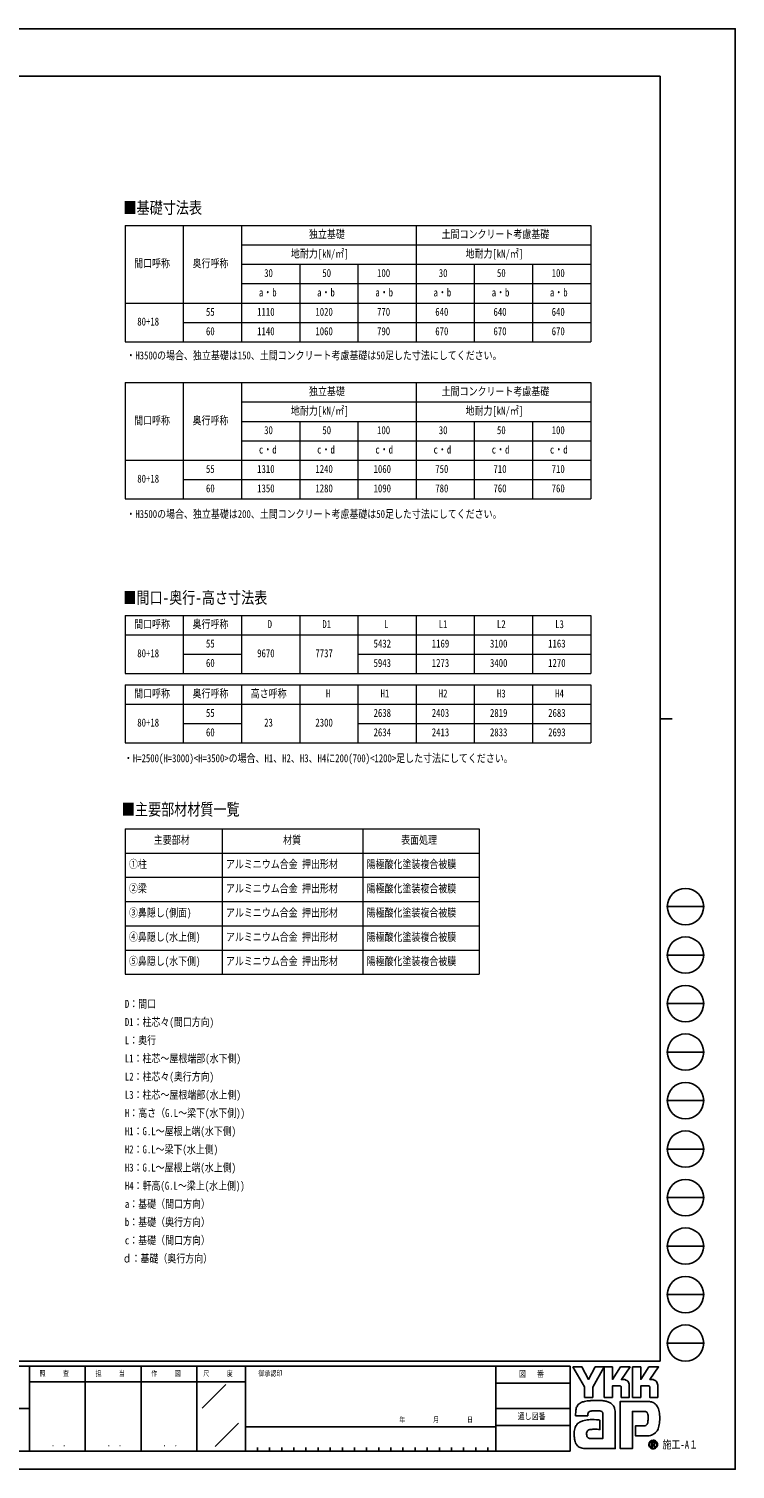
# Model space of a CAD drawing. Units: millimetres, scale not verified. Extents: x -21025 to 21025, y -14850 to 14850.
# Drawn here: x 6460 to 21025, y -14850 to 14850 of the extents above; entities that cross this region are included whole.
import ezdxf
from ezdxf.enums import TextEntityAlignment as Align

# ---------------------------------------------------------------- set-up
doc = ezdxf.new("R2010")
doc.units = ezdxf.units.MM
doc.header["$LTSCALE"] = 60
doc.layers.add('0-1_TABLE1', color=7, linetype='Continuous', lineweight=18)
doc.layers.add('0-2_USER1', color=3, linetype='Continuous')
doc.layers.add('0-8_YKK_ZWAK', color=7, linetype='Continuous')
doc.styles.add('ＭＳ ゴシック', font='')
doc.styles.get('ＭＳ ゴシック').set_extended_font_data('MS Gothic')

msp = doc.modelspace()

# ---------------------------------------------------------------- linework, layer by layer
at = {"layer": '0-1_TABLE1'}
for p, q in [((8445.1, 10795), (18045.1, 10795)), ((8445.1, 10795), (8445.1, 8395)), ((9645.1, 10795), (9645.1, 8395)), ((10845.1, 10795), (10845.1, 8395)), ((14445.1, 10795), (14445.1, 8395)), ((10845.1, 10395), (18045.1, 10395)), ((10845.1, 9995), (18045.1, 9995)), ((12045.1, 9995), (12045.1, 8395)), ((13245.1, 9995), (13245.1, 8395)), ((15645.1, 9995), (15645.1, 8395)), ((16845.1, 9995), (16845.1, 8395)), ((10845.1, 9595), (18045.1, 9595)), ((8445.1, 9195), (18045.1, 9195)), ((9645.1, 8795), (18045.1, 8795)), ((8445.1, 7555), (18045.1, 7555)), ((8445.1, 7555), (8445.1, 5155)), ((9645.1, 7555), (9645.1, 5155)), ((10845.1, 7555), (10845.1, 5155)), ((14445.1, 7555), (14445.1, 5155)), ((10845.1, 7155), (18045.1, 7155)), ((10845.1, 6755), (18045.1, 6755)), ((12045.1, 6755), (12045.1, 5155)), ((13245.1, 6755), (13245.1, 5155)), ((15645.1, 6755), (15645.1, 5155)), ((16845.1, 6755), (16845.1, 5155)), ((10845.1, 6355), (18045.1, 6355)), ((8445.1, 5955), (18045.1, 5955)), ((9645.1, 5555), (18045.1, 5555)), ((8445.1, 2755), (18045.1, 2755)), ((8445.1, 2755), (8445.1, 1555)), ((9645.1, 2755), (9645.1, 1555)), ((10845.1, 2755), (10845.1, 1555)), ((12045.1, 2755), (12045.1, 1555)), ((13245.1, 2755), (13245.1, 1555)), ((14445.1, 2755), (14445.1, 1555)), ((15645.1, 2755), (15645.1, 1555)), ((16845.1, 2755), (16845.1, 1555)), ((18045.1, 2755), (18045.1, 1555)), ((8445.1, 2355), (18045.1, 2355)), ((9645.1, 1955), (10845.1, 1955)), ((13245.1, 1955), (18045.1, 1955)), ((8445.1, 1555), (18045.1, 1555)), ((8445.1, 1325.27), (18045.1, 1325.27)), ((8445.1, 1325.27), (8445.1, 125.27)), ((9645.1, 1325.27), (9645.1, 125.27)), ((10845.1, 1325.27), (10845.1, 125.27)), ((12045.1, 1325.27), (12045.1, 125.27)), ((13245.1, 1325.27), (13245.1, 125.27)), ((14445.1, 1325.27), (14445.1, 125.27)), ((15645.1, 1325.27), (15645.1, 125.27)), ((16845.1, 1325.27), (16845.1, 125.27)), ((18045.1, 1325.27), (18045.1, 125.27)), ((8445.1, 925.27), (18045.1, 925.27)), ((9645.1, 525.27), (10845.1, 525.27)), ((13245.1, 525.27), (18045.1, 525.27)), ((8445.1, 125.27), (18045.1, 125.27)), ((8445.1, -1644.73), (15745.1, -1644.73)), ((8445.1, -1644.73), (8445.1, -4644.73)), ((10445.1, -1644.73), (10445.1, -4644.73)), ((13345.1, -1644.73), (13345.1, -4644.73)), ((15745.1, -1644.73), (15745.1, -4644.73)), ((8445.1, -2144.73), (15745.1, -2144.73)), ((8445.1, -2644.73), (15745.1, -2644.73)), ((8445.1, -3144.73), (15745.1, -3144.73)), ((8445.1, -3644.73), (15745.1, -3644.73)), ((8445.1, -4144.73), (15745.1, -4144.73)), ((8445.1, -4644.73), (15745.1, -4644.73))]:
    msp.add_line(p, q, dxfattribs=at)
for points in [[(18045.1, 10795), (18045.1, 9995), (18045.1, 8395)], [(8445.1, 8395), (9645.1, 8395), (18045.1, 8395)], [(18045.1, 7555), (18045.1, 6755), (18045.1, 5155)], [(8445.1, 5155), (9645.1, 5155), (18045.1, 5155)]]:
    msp.add_lwpolyline(points, dxfattribs=at)
at = {"layer": '0-8_YKK_ZWAK'}
for p, q in [((19475.1, 13875), (-19524.9, 13875)), ((19475.1, 13875), (19475.1, -12625)), ((19475.1, 625), (19725.1, 625)), ((19625.1, -3250), (20375.1, -3250)), ((19625.1, -4250), (20375.1, -4250)), ((19625.1, -5250), (20375.1, -5250)), ((19625.1, -6250), (20375.1, -6250)), ((19625.1, -7250), (20375.1, -7250)), ((19625.1, -8250), (20375.1, -8250)), ((19625.1, -9250), (20375.1, -9250)), ((19625.1, -10250), (20375.1, -10250)), ((19625.1, -11250), (20375.1, -11250)), ((19625.1, -12250), (20375.1, -12250)), ((19475.1, -12625), (-19524.9, -12625)), ((6475.1, -12725), (-24.9, -12725)), ((7625.1, -12725), (7625.1, -14475)), ((8775.1, -12725), (8775.1, -14475)), ((9925.1, -12725), (9925.1, -14475)), ((10925.1, -12725), (9925.1, -12725)), ((16087.6, -12725), (10925.1, -12725)), ((10925.1, -12725), (10925.1, -14475)), ((16087.6, -12725), (16087.6, -14475)), ((17625.1, -12725), (16087.6, -12725)), ((17625.1, -12725), (17625.1, -14475)), ((9925.1, -13050), (6475.1, -13050)), ((9925.1, -13050), (10925.1, -13050)), ((10035.52, -13591.46), (10525.19, -13101.79)), ((16087.6, -13075), (17625.1, -13075)), ((-24.9, -13600), (6475.1, -13600)), ((16087.6, -13600), (17625.1, -13600)), ((10303.36, -14379.94), (10784.46, -13898.84)), ((17625.1, -13950), (16087.6, -13950)), ((10925.1, -13975), (16087.6, -13975)), ((-24.9, -14475), (6475.1, -14475)), ((6475.1, -14475), (9925.1, -14475)), ((9925.1, -14475), (10925.1, -14475)), ((10925.1, -14475), (16087.6, -14475)), ((11175.1, -14400), (11175.1, -14475)), ((11425.1, -14400), (11425.1, -14475)), ((11675.1, -14400), (11675.1, -14475)), ((11925.1, -14400), (11925.1, -14475)), ((12175.1, -14400), (12175.1, -14475)), ((12425.1, -14400), (12425.1, -14475)), ((12675.1, -14400), (12675.1, -14475)), ((12925.1, -14400), (12925.1, -14475)), ((13175.1, -14400), (13175.1, -14475)), ((13425.1, -14400), (13425.1, -14475)), ((13675.1, -14400), (13675.1, -14475)), ((13925.1, -14400), (13925.1, -14475)), ((14175.1, -14400), (14175.1, -14475)), ((14425.1, -14400), (14425.1, -14475)), ((14675.1, -14400), (14675.1, -14475)), ((14925.1, -14400), (14925.1, -14475)), ((15175.1, -14400), (15175.1, -14475)), ((15425.1, -14400), (15425.1, -14475)), ((15675.1, -14400), (15675.1, -14475)), ((15925.1, -14400), (15925.1, -14475)), ((16087.6, -14475), (17625.1, -14475)), ((19333.37, -14419.9), (19333.37, -14419.9)), ((19395.82, -14278.6), (19395.82, -14278.6))]:
    msp.add_line(p, q, dxfattribs=at)
for points in [[(-21025, -14850), (21025, -14850), (21025, 14850), (-21025, 14850)], [(17680.1, -12740), (17864.16, -12740), (18002.36, -13000.5), (18140.19, -12740), (18324.38, -12740), (18088.36, -13159.95), (18088.36, -13370.67), (17920.49, -13370.67), (17920.49, -13154.29)]]:
    msp.add_lwpolyline(points, close=True, dxfattribs=at)
for points in [[(9925.1, -12725), (6475.1, -12725), (6475.1, -14475)], [(18652.73, -13133.05), (18493.85, -13133.04), (18493.85, -13370.48), (18324.57, -13370.48), (18324.57, -12740), (18493.85, -12740), (18493.85, -12997.92), (18660.35, -12740), (18859.19, -12740), (18680.8, -13001.06), (18687.12, -13001.06), (18694.1, -13001.06), (18701.26, -13001.06), (18708.16, -13001.06), (18714.33, -13001.06), (18719.3, -13001.06), (18722.62, -13001.06), (18723.84, -13001.06)], [(19237.56, -13133.05), (19078.85, -13133.04), (19078.85, -13370.67), (18909.48, -13370.67), (18909.48, -12740), (19078.85, -12740), (19078.85, -12997.92), (19245.16, -12740), (19444.01, -12740), (19265.61, -13001.06), (19272.01, -13001.06), (19279.01, -13001.06), (19286.18, -13001.06), (19293.07, -13001.06), (19299.21, -13001.06), (19304.16, -13001.06), (19307.46, -13001.06), (19308.66, -13001.06)], [(18772.53, -13011.07), (18792.75, -13022.61), (18809.86, -13037.67), (18823.63, -13055.59), (18833.78, -13075.75), (18840.05, -13097.49), (18842.21, -13120.18), (18842.21, -13371.09), (18677.05, -13371.09), (18677.05, -13157.05)], [(19357.41, -13011.07), (19377.68, -13022.61), (19394.87, -13037.67), (19408.7, -13055.59), (19418.91, -13075.75), (19425.23, -13097.49), (19427.4, -13120.18), (19427.4, -13370.67), (19261.87, -13370.67), (19261.87, -13157.05)], [(18023.98, -13661.56), (18012.36, -13668.1), (18003.29, -13676.09), (17996.44, -13685.42), (17991.46, -13695.98), (17988.03, -13707.65), (17985.8, -13720.35), (17984.45, -13733.94), (17983.65, -13748.34), (17733.72, -13748.94), (17734.45, -13714.76), (17735.84, -13676.36)], [(18538.54, -13595.83), (18545.64, -13624.51), (18549.66, -13655.21), (18550.92, -13687.93), (18550.92, -14425), (17947.76, -14425)], [(18119.73, -13827.64), (18167.04, -13830.76), (18204.22, -13834.93), (18228.55, -13838.83), (18237.27, -13841.16), (18237.27, -14032.36), (18209.61, -14029.44), (18179.28, -14027.8), (18148.23, -14027.17), (18118.43, -14027.26), (18091.84, -14027.81), (18070.42, -14028.55), (18056.13, -14029.19), (18050.93, -14029.46), (18029.31, -14033.41), (18010.67, -14039.6), (17995.01, -14048.06), (17982.33, -14058.84), (17972.63, -14071.99), (17965.92, -14087.52), (17962.18, -14105.5), (17961.43, -14125.95), (17963.81, -14148.44), (17968.59, -14167.04), (17975.46, -14182.09), (17984.14, -14193.95), (17994.3, -14202.97), (18005.67, -14209.53), (18017.94, -14213.95), (18030.8, -14216.61), (18296.31, -14216.61), (18296.31, -13725.37), (18296.39, -13715.63), (18295.88, -13706.11), (18294.63, -13696.93), (18292.5, -13688.23), (18289.31, -13680.12), (18284.93, -13672.74), (18279.19, -13666.19), (18271.94, -13660.62)], [(18271.94, -13660.62), (18256.37, -13654.51), (18231.47, -13649.33), (18199.71, -13645.51), (18163.54, -13643.47), (18125.42, -13643.63), (18087.81, -13646.42)], [(19144.34, -13657.53), (18905.97, -13657.53), (18905.97, -14425), (18656.15, -14425), (18656.15, -13453.96), (19236.76, -13453.96)], [(19393.57, -13522.56), (19409.86, -13543.12), (19422.07, -13563.05), (19430.58, -13581.08)], [(19372.81, -14104.86), (19349.75, -14122.79), (19325.72, -14136.88), (19300.91, -14147.4), (19275.5, -14154.59), (19249.67, -14158.72), (19223.6, -14160.04), (18966.8, -14160.04), (18966.8, -13958.31), (19111.61, -13958.31), (19138.31, -13957.94), (19161.78, -13955.67), (19181.93, -13949.76)], [(19229.13, -13804.99), (19228.82, -13773.16), (19227.3, -13744.49), (19223.71, -13719.31), (19217.18, -13697.96)], [(19373.03, -14312.98), (19372.91, -14310.06), (19372.54, -14307.23), (19371.94, -14304.52), (19371.09, -14301.94), (19370.02, -14299.49), (19368.71, -14297.19), (19367.17, -14295.04), (19365.4, -14293.06), (19363.09, -14291.01), (19360.52, -14289.23), (19357.7, -14287.71), (19354.66, -14286.46), (19351.39, -14285.48), (19347.92, -14284.78), (19344.25, -14284.36), (19340.39, -14284.21), (19302.49, -14284.21), (19302.49, -14395.7), (19313.95, -14395.7), (19313.95, -14295.59), (19340.39, -14295.59), (19343.12, -14295.68), (19345.69, -14295.94), (19348.09, -14296.38), (19350.31, -14297), (19352.36, -14297.78), (19354.21, -14298.73), (19355.87, -14299.84), (19357.33, -14301.11)], [(19361.8, -14312.98), (19361.1, -14318.34), (19359.18, -14322.57), (19356.31, -14325.78), (19352.73, -14328.12), (19348.72, -14329.72), (19344.52, -14330.7), (19340.41, -14331.19), (19336.64, -14331.33), (19326.72, -14331.33), (19331.73, -14339.85), (19364.47, -14396.08), (19377.57, -14396.08), (19346, -14341.95), (19348.96, -14341.37), (19351.78, -14340.62), (19354.45, -14339.72), (19356.98, -14338.66), (19359.34, -14337.45), (19361.54, -14336.08), (19363.56, -14334.55), (19365.4, -14332.88)]]:
    msp.add_lwpolyline(points, dxfattribs=at)
for centre in [(20000.1, -3250), (20000.1, -4250), (20000.1, -5250), (20000.1, -6250), (20000.1, -7250), (20000.1, -8250), (20000.1, -9250), (20000.1, -10250), (20000.1, -11250), (20000.1, -12250)]:
    msp.add_circle(centre, 375, dxfattribs=at)
for centre, radius, start, end in [((18724.08, -13125.95), 124.89, 78.26798, 90.11215), ((18725.87, -13116.86), 115.62, 66.19963, 78.22058), ((19308.89, -13126.17), 125.11, 78.27851, 90.10826), ((19310.62, -13117.39), 116.17, 66.2483, 78.23226), ((18653.62, -13156.47), 23.44, 358.57817, 92.1683), ((19238.55, -13156.36), 23.33, 358.29941, 92.43455), ((18189.02, -13702.29), 453.93, 171.55622, 176.72493), ((18035.21, -13679.33), 298.4, 163.48385, 171.57982), ((17958.03, -13656.44), 217.9, 152.2125, 163.4865), ((17924.68, -13639.2), 180.36, 138.03852, 152.12015), ((17924.66, -13640.04), 180.91, 122.60463, 137.83438), ((17948.58, -13678.73), 226.39, 108.37421, 122.42809), ((17986.46, -13813.46), 366.26, 100.93159, 107.35499), ((18110.27, -14414.09), 979.49, 97.86054, 101.37938), ((18168.39, -14817.91), 1387.47, 94.90201, 97.9576), ((18089.95, -13818.14), 169.92, 102.4979, 112.84632), ((18172.35, -14850.23), 1420.01, 91.6169, 94.94971), ((18122.83, -13959.97), 315.5, 96.37207, 102.75341), ((18166.84, -14620.3), 1190.01, 87.51794, 91.66439), ((18182.3, -14288.88), 858.24, 81.92631, 87.59083), ((18227.94, -13976.15), 542.2, 73.67137, 82.05943), ((18295.63, -13749.59), 305.75, 60.60528, 73.9085), ((18323.34, -13694.32), 244.01, 52.17347, 59.90542), ((18348.13, -13662.24), 203.47, 43.55042, 52.14561), ((18361.78, -13649.04), 184.48, 34.48659, 43.50182), ((18361.88, -13648.76), 184.25, 25.58915, 34.43128), ((18345.48, -13656.44), 202.35, 17.43089, 25.54591), ((19145.71, -13780.05), 122.53, 77.94572, 90.63794), ((19156.35, -13730.08), 71.44, 60.20991, 77.92418), ((19227.27, -13721.07), 267.28, 78.73198, 87.96551), ((19235.11, -13680.99), 226.44, 69.03034, 78.69541), ((19242.42, -13661.51), 205.63, 59.39484, 68.9885), ((19245.79, -13655.57), 198.81, 50.3012, 59.3616), ((19244.56, -13656.97), 200.66, 42.05209, 50.28551), ((19145.46, -13714.06), 314.61, 14.76267, 25.00486), ((18952.51, -13766.65), 514.59, 7.9139, 14.95041), ((17924.64, -14063.34), 212.75, 142.04688, 153.80771), ((17917.37, -14058.14), 203.82, 130.60221, 141.94427), ((17929.38, -14072.57), 222.58, 120.60724, 130.53081), ((17953.08, -14112.87), 269.33, 112.58838, 120.58162), ((17984.97, -14189.49), 352.33, 106.61303, 112.59024), ((18035.12, -14358.07), 528.21, 99.87193, 106.59825), ((18063.22, -14516.36), 688.98, 94.78469, 99.91711), ((18076.9, -14673.85), 847.06, 90.80099, 94.81812), ((18078.98, -14791.13), 964.35, 87.57779, 90.82714), ((19158.59, -13897.14), 57.56, 293.91672, 314.09376), ((19163.26, -13717.1), 56.74, 39.8078, 59.75378), ((19150.75, -13890.21), 68, 314.78099, 333.92928), ((19153.56, -13724.52), 68.94, 22.65544, 39.38165), ((19100.25, -13865.69), 124.14, 334.00676, 347.34989), ((18962.48, -13833.79), 265.55, 347.14308, 355.40008), ((18661.01, -13807.88), 568.13, 355.2339, 0.29193), ((18845.75, -13823.96), 622.09, 347.15166, 352.97565), ((18759.78, -13794.67), 709.34, 2.54376, 8.01251), ((18680.85, -13802.51), 788.37, 352.8937, 357.82206), ((18649.31, -13800.48), 819.96, 357.76419, 2.60674), ((18190.66, -14117.44), 486.45, 174.55588, 182.47272), ((18462.48, -14113.16), 758.24, 181.90948, 187.89042), ((18044.91, -14103.48), 340.03, 164.97537, 174.56739), ((18143.46, -14158.03), 436.08, 187.80471, 196.36971), ((17962.29, -14081.45), 254.52, 153.89178, 164.94341), ((19333.51, -14340.95), 88.21, 90.09157, 179.92363), ((19333.5, -14340.78), 88.04, 44.93442, 90.08536), ((19206.14, -13916.93), 251.19, 311.57033, 318.66243), ((19177.07, -13891.43), 289.86, 318.67367, 325.29112), ((19251.8, -13947.13), 196.74, 326.23251, 339.61931), ((19067.03, -13875.58), 394.87, 339.22498, 347.31457), ((17975.02, -14207.79), 260.44, 196.3102, 208.20993), ((17901.68, -14246.82), 177.35, 208.29777, 223.35561), ((17885.13, -14261.38), 155.33, 223.64205, 239.63663), ((17898.86, -14236.41), 183.82, 239.8785, 253.65355), ((17924.01, -14150.04), 273.77, 253.69102, 263.74909), ((17945.29, -13960.49), 464.52, 263.68487, 270.30455), ((19332.97, -14341.04), 87.67, 179.86065, 225.14399), ((19332.64, -14341.16), 78.11, 179.75513, 225.29722), ((19332.96, -14340.66), 78.43, 134.8007, 180.12175), ((19333.39, -14341.05), 87.96, 224.94536, 269.98445), ((19333.18, -14340.22), 78.28, 89.86602, 135.149), ((19333.22, -14341.87), 78.03, 224.62822, 270.10973), ((19333.53, -14340.81), 78.88, 45.03108, 90.11509), ((19333.24, -14340.71), 79.19, 270.09072, 359.90926), ((19333.39, -14340.62), 88.39, 269.98802, 314.93777), ((19345.04, -14312.51), 16.76, 358.3894, 42.86139), ((19345.37, -14313.78), 27.67, 316.37674, 1.6565), ((19333.58, -14340.84), 78.86, 0.00643, 45.07115), ((19334.2, -14340.51), 87.35, 359.78949, 45.13288), ((19333.98, -14341.19), 87.57, 314.92572, 0.23508)]:
    msp.add_arc(centre, radius, start, end, dxfattribs=at)

# ---------------------------------------------------------------- texts
at = {"layer": '0-1_TABLE1', "style": 'ＭＳ ゴシック', "width": 0.8}
for s, p in [('独立基礎', (12237.1, 10482.5)), ('土間コンクリート考慮基礎', (14973.1, 10482.5)), ('間口呼称', (8631.1, 9882.5)), ('奥行呼称', (9837.1, 9882.5)), ('地耐力[kN/㎡]', (11865.1, 10082.5)), ('地耐力[kN/㎡]', (15465.1, 10082.5)), ('30', (11313.1, 9682.5)), ('50', (12513.1, 9682.5)), ('100', (13641.1, 9682.5)), ('30', (14913.1, 9682.5)), ('50', (16113.1, 9682.5)), ('100', (17241.1, 9682.5)), ('a・b', (11205.1, 9282.5)), ('a・b', (12405.1, 9282.5)), ('a・b', (13605.1, 9282.5)), ('a・b', (14805.1, 9282.5)), ('a・b', (16005.1, 9282.5)), ('a・b', (17205.1, 9282.5)), ('55', (10113.1, 8882.5)), ('1110', (11169.1, 8882.5)), ('1020', (12369.1, 8882.5)), ('770', (13641.1, 8882.5)), ('640', (14841.1, 8882.5)), ('640', (16041.1, 8882.5)), ('640', (17241.1, 8882.5)), ('80+18', (8697.1, 8682.5)), ('60', (10113.1, 8482.5)), ('1140', (11169.1, 8482.5)), ('1060', (12369.1, 8482.5)), ('790', (13641.1, 8482.5)), ('670', (14841.1, 8482.5)), ('670', (16041.1, 8482.5)), ('670', (17241.1, 8482.5)), ('独立基礎', (12237.1, 7242.5)), ('土間コンクリート考慮基礎', (14973.1, 7242.5)), ('間口呼称', (8631.1, 6642.5)), ('奥行呼称', (9837.1, 6642.5)), ('地耐力[kN/㎡]', (11865.1, 6842.5)), ('地耐力[kN/㎡]', (15465.1, 6842.5)), ('30', (11313.1, 6442.5)), ('50', (12513.1, 6442.5)), ('100', (13641.1, 6442.5)), ('30', (14913.1, 6442.5)), ('50', (16113.1, 6442.5)), ('100', (17241.1, 6442.5)), ('c・d', (11205.1, 6042.5)), ('c・d', (12405.1, 6042.5)), ('c・d', (13605.1, 6042.5)), ('c・d', (14805.1, 6042.5)), ('c・d', (16005.1, 6042.5)), ('c・d', (17205.1, 6042.5)), ('80+18', (8697.1, 5442.5)), ('55', (10113.1, 5642.5)), ('1310', (11169.1, 5642.5)), ('1240', (12369.1, 5642.5)), ('1060', (13569.1, 5642.5)), ('750', (14841.1, 5642.5)), ('710', (16041.1, 5642.5)), ('710', (17241.1, 5642.5)), ('60', (10113.1, 5242.5)), ('1350', (11169.1, 5242.5)), ('1280', (12369.1, 5242.5)), ('1090', (13569.1, 5242.5)), ('780', (14841.1, 5242.5)), ('760', (16041.1, 5242.5)), ('760', (17241.1, 5242.5)), ('間口呼称', (8631.1, 2442.5)), ('奥行呼称', (9837.1, 2442.5)), ('D', (11385.1, 2442.5)), ('D1', (12513.1, 2442.5)), ('L', (13785.1, 2442.5)), ('L1', (14913.1, 2442.5)), ('L2', (16113.1, 2442.5)), ('L3', (17313.1, 2442.5)), ('55', (10113.1, 2042.5)), ('5432', (13569.1, 2042.5)), ('1169', (14769.1, 2042.5)), ('3100', (15969.1, 2042.5)), ('1163', (17169.1, 2042.5)), ('80+18', (8697.1, 1842.5)), ('60', (10113.1, 1642.5)), ('9670', (11169.1, 1842.5)), ('7737', (12369.1, 1842.5)), ('5943', (13569.1, 1642.5)), ('1273', (14769.1, 1642.5)), ('3400', (15969.1, 1642.5)), ('1270', (17169.1, 1642.5)), ('間口呼称', (8631.1, 1012.77)), ('奥行呼称', (9837.1, 1012.77)), ('高さ呼称', (11037.1, 1012.77)), ('H', (12585.1, 1012.77)), ('H1', (13713.1, 1012.77)), ('H2', (14913.1, 1012.77)), ('H3', (16113.1, 1012.77)), ('H4', (17313.1, 1012.77)), ('80+18', (8697.1, 412.77)), ('55', (10113.1, 612.77)), ('23', (11313.1, 412.77)), ('2300', (12369.1, 412.77)), ('2638', (13569.1, 612.77)), ('2403', (14769.1, 612.77)), ('2819', (15969.1, 612.77)), ('2683', (17169.1, 612.77)), ('60', (10113.1, 212.77)), ('2634', (13569.1, 212.77)), ('2413', (14769.1, 212.77)), ('2833', (15969.1, 212.77)), ('2693', (17169.1, 212.77)), ('主要部材', (9037.1, -2007.23)), ('材質', (11703.1, -2007.23)), ('表面処理', (14137.1, -2007.23)), ('①柱', (8525.1, -2507.23)), ('アルミニウム合金 押出形材', (10525.1, -2507.23)), ('陽極酸化塗装複合被膜', (13425.1, -2507.23)), ('②梁', (8525.1, -3007.23)), ('アルミニウム合金 押出形材', (10525.1, -3007.23)), ('陽極酸化塗装複合被膜', (13425.1, -3007.23)), ('③鼻隠し(側面)', (8525.1, -3507.23)), ('アルミニウム合金 押出形材', (10525.1, -3507.23)), ('陽極酸化塗装複合被膜', (13425.1, -3507.23)), ('④鼻隠し(水上側)', (8525.1, -4007.23)), ('アルミニウム合金 押出形材', (10525.1, -4007.23)), ('陽極酸化塗装複合被膜', (13425.1, -4007.23)), ('⑤鼻隠し(水下側)', (8525.1, -4507.23)), ('アルミニウム合金 押出形材', (10525.1, -4507.23)), ('陽極酸化塗装複合被膜', (13425.1, -4507.23))]:
    msp.add_text(s, height=165, dxfattribs=at).set_placement(p, align=Align.BOTTOM_LEFT)
at = {"layer": '0-2_USER1', "style": 'ＭＳ ゴシック', "width": 0.8}
for s, height, p in [('■基礎寸法表', 247.4, (8411.93, 10963.47)), ('・H3500の場合、独立基礎は150、土間コンクリート考慮基礎は50足した寸法にしてください。', 165, (8471.67, 7983.74)), ('・H3500の場合、独立基礎は200、土間コンクリート考慮基礎は50足した寸法にしてください。', 165, (8471.67, 4713.51)), ('■間口-奥行-高さ寸法表', 247.4, (8409.1, 2923.68)), ('・H=2500(H=3000)<H=3500>の場合、H1、H2、H3、H4に200(700)<1200>足した寸法にしてください。', 165, (8420.71, -322.3)), ('■主要部材材質一覧', 247.4, (8378.32, -1442.51)), ('D：間口', 165, (8440.93, -5387.32)), ('D1：柱芯々(間口方向)', 165, (8440.93, -5762.32)), ('L：奥行', 165, (8440.93, -6137.32)), ('L1：柱芯～屋根端部(水下側)', 165, (8440.93, -6512.32)), ('L2：柱芯々(奥行方向)', 165, (8440.93, -6887.32)), ('L3：柱芯～屋根端部(水上側)', 165, (8440.93, -7262.32)), ('H：高さ（G.L～梁下(水下側))', 165, (8440.93, -7637.32)), ('H1：G.L～屋根上端(水下側)', 165, (8440.93, -8012.32)), ('H2：G.L～梁下(水上側)', 165, (8440.93, -8387.32)), ('H3：G.L～屋根上端(水上側)', 165, (8440.93, -8762.32)), ('H4：軒高(G.L～梁上(水上側))', 165, (8440.93, -9137.32)), ('a：基礎（間口方向）', 165, (8440.93, -9512.32)), ('b：基礎（奥行方向）', 165, (8440.93, -9887.32)), ('c：基礎（間口方向）', 165, (8440.93, -10262.32)), ('ｄ：基礎（奥行方向）', 165, (8392.93, -10637.32))]:
    msp.add_text(s, height=height, dxfattribs=at).set_placement(p, align=Align.BOTTOM_LEFT)
at = {"layer": '0-8_YKK_ZWAK', "style": 'ＭＳ ゴシック', "width": 0.8}
for s, height, p in [('照     査', 110, (6682.1, -12962.5)), ('担     当', 110, (7836.1, -12962.5)), ('作     図', 110, (8986.1, -12962.5)), ('尺     度', 110, (10057.1, -12962.5)), ('御承認印', 110, (11195.69, -12962.5)), ('図\u3000 番', 128.3, (16567.02, -12987.5)), ('年        月        日', 110, (14099.53, -13916.07)), ('通し図番', 128.3, (16539.02, -13862.5)), ('施工-A１', 165, (19525.1, -14475)), ('． ．', 129.6, (6925, -14421.76)), ('． ．', 129.6, (8075, -14421.76)), ('． ．', 129.6, (9225, -14421.76))]:
    msp.add_text(s, height=height, dxfattribs=at).set_placement(p, align=Align.BOTTOM_LEFT)

doc.saveas('drawing.dxf')
